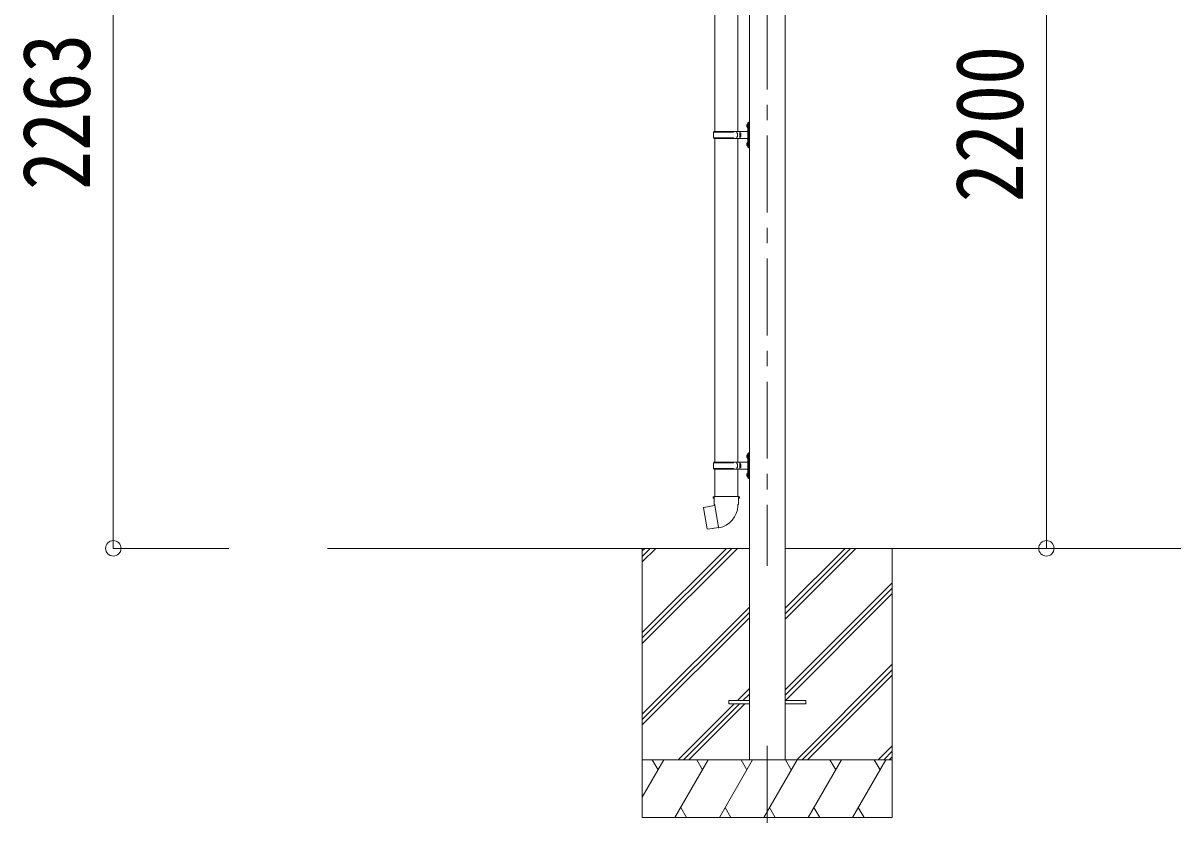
# Model space of a CAD drawing. Units: millimetres at full size, sheet at 1:40. Extents: x -11243 to 11243, y -7760 to 7760.
# Drawn here: x 1153 to 4143, y -5013 to -2904 of the extents above; entities that cross this region are included whole.
import ezdxf
from ezdxf.enums import TextEntityAlignment as Align

# ---------------------------------------------------------------- set-up
doc = ezdxf.new("R2010")
doc.units = ezdxf.units.MM
doc.header["$LTSCALE"] = 40
doc.header["$PDMODE"] = 32
doc.header["$PDSIZE"] = 40
doc.linetypes.add('CHAIN1', pattern=[8, 5, -1, 1, -1])
for name, color, linetype, lineweight in [('0-0_0', 7, 'Continuous', 9), ('0-1_本体', 5, 'CHAIN1', 9), ('0-3_ELV2', 4, 'Continuous', 9), ('0-6_OTH_LINE', 6, 'Continuous', 9), ('0-9_OUTLINE', 7, 'Continuous', 9)]:
    doc.layers.add(name, color=color, linetype=linetype, lineweight=lineweight)
doc.styles.add('ＭＳ ゴシック', font='')
doc.styles.get('ＭＳ ゴシック').set_extended_font_data('MS Gothic')

msp = doc.modelspace()

# ---------------------------------------------------------------- linework, layer by layer
at = {"layer": '0-0_0'}
for p, q in [((1944.44, -4269.81), (3041.56, -4269.81)), ((2763.06, -4269.81), (2763.06, -4969.81)), ((2763.06, -4488.79), (2982.04, -4269.81)), ((2763.06, -4502.93), (2996.19, -4269.81)), ((2763.06, -4517.07), (3010.33, -4269.81)), ((2763.06, -4304.94), (2798.2, -4269.81)), ((2763.06, -4290.8), (2784.05, -4269.81)), ((2763.06, -4276.66), (2769.91, -4269.81)), ((3134.56, -4453.94), (3318.7, -4269.81)), ((3134.56, -4439.8), (3304.55, -4269.81)), ((3134.56, -4425.66), (3290.41, -4269.81)), ((3134.56, -4269.81), (6141.56, -4269.81)), ((3413.06, -4269.81), (3413.06, -4969.81)), ((3134.56, -4637.79), (3413.06, -4359.29)), ((3134.56, -4651.93), (3413.06, -4373.43)), ((3135.33, -4665.31), (3413.06, -4387.57)), ((2763.06, -4700.92), (3041.56, -4422.42)), ((2763.06, -4715.06), (3041.56, -4436.56)), ((2763.06, -4729.2), (3041.56, -4450.7)), ((3164.67, -4819.81), (3413.06, -4571.42)), ((3178.81, -4819.81), (3413.06, -4585.56)), ((3192.96, -4819.81), (3413.06, -4599.7)), ((3010.81, -4665.31), (3041.56, -4634.55)), ((3024.95, -4665.31), (3041.56, -4648.69)), ((2856.31, -4819.81), (3001.81, -4674.31)), ((2870.45, -4819.81), (3015.95, -4674.31)), ((2884.59, -4819.81), (3030.09, -4674.31)), ((3376.81, -4819.81), (3413.06, -4783.55)), ((3390.95, -4819.81), (3413.06, -4797.69)), ((3405.09, -4819.81), (3413.06, -4811.84)), ((2763.06, -4819.81), (3413.06, -4819.81)), ((2763.06, -4917.06), (2819.21, -4819.81)), ((2804.21, -4845.79), (2789.21, -4819.81)), ((2848.08, -4969.81), (2934.68, -4819.81)), ((2919.68, -4845.79), (2904.68, -4819.81)), ((2963.55, -4969.81), (3050.15, -4819.81)), ((3035.15, -4845.79), (3020.15, -4819.81)), ((3079.02, -4969.81), (3165.62, -4819.81)), ((3150.62, -4845.79), (3135.62, -4819.81)), ((3194.49, -4969.81), (3281.09, -4819.81)), ((3266.09, -4845.79), (3251.09, -4819.81)), ((3309.96, -4969.81), (3396.56, -4819.81)), ((3366.56, -4819.81), (3381.56, -4845.79)), ((2863.08, -4943.83), (2878.08, -4969.81)), ((2978.55, -4943.83), (2993.55, -4969.81)), ((3094.02, -4943.83), (3109.02, -4969.81)), ((3209.49, -4943.83), (3224.49, -4969.81)), ((3324.96, -4943.83), (3339.96, -4969.81)), ((2763.06, -4969.81), (3413.06, -4969.81))]:
    msp.add_line(p, q, dxfattribs=at)
at = {"layer": '0-1_本体'}
for p, q in [((3088.06, -1916.39), (3088.06, -4315.67)), ((3088.06, -4783.68), (3088.06, -5012.68))]:
    msp.add_line(p, q, dxfattribs=at)
at = {"layer": '0-3_ELV2'}
for p, q in [((3041.56, -4819.81), (3041.56, -1947.54)), ((3134.56, -4819.81), (3134.56, -1947.54)), ((2988.06, -4665.31), (3041.56, -4665.31)), ((3188.06, -4665.31), (3134.56, -4665.31))]:
    msp.add_line(p, q, dxfattribs=at)
for points in [[(2988.06, -4665.31), (2988.06, -4674.31), (3041.56, -4674.31)], [(3188.06, -4665.31), (3188.06, -4674.31), (3134.56, -4674.31)]]:
    msp.add_lwpolyline(points, dxfattribs=at)
at = {"layer": '0-6_OTH_LINE'}
for p, q in [((1387.44, -4269.81), (1387.44, -2006.81)), ((3814.06, -4269.81), (3814.06, -2069.81)), ((1387.44, -4269.81), (1687.44, -4269.81)), ((3814.06, -4269.81), (3184.56, -4269.81))]:
    msp.add_line(p, q, dxfattribs=at)
for p in [(1387.44, -4269.81), (3814.06, -4269.81)]:
    msp.add_point(p, dxfattribs=at)
at = {"layer": '0-9_OUTLINE'}
for p, q in [((2951.58, -2343.86), (2951.58, -3185.84)), ((3011.58, -2343.86), (3011.58, -3185.84)), ((3035.27, -3168.69), (3037.31, -3169.69)), ((3036.54, -3166.69), (3037.17, -3166.69)), ((3036.54, -3166.69), (3036.54, -3174.99)), ((3037.17, -3166.69), (3037.57, -3167.09)), ((3037.31, -3169.69), (3037.92, -3170.84)), ((3037.57, -3162.84), (3040.57, -3161.34)), ((3037.57, -3162.84), (3037.57, -3226.84)), ((3040.57, -3161.34), (3040.57, -3228.34)), ((3040.57, -3161.34), (3041.57, -3161.34)), ((3041.57, -3161.34), (3041.57, -3228.34)), ((2948.6, -3187.84), (2998.93, -3187.84)), ((2949.6, -3185.84), (3035.6, -3185.84)), ((2949.6, -3185.84), (2949.6, -3187.84)), ((3008.6, -3185.84), (3008.6, -3190.34)), ((3008.6, -3190.34), (3010.6, -3190.34)), ((3008.6, -3203.84), (3008.6, -3199.34)), ((3008.6, -3199.34), (3010.6, -3199.34)), ((3010.6, -3190.34), (3010.6, -3199.34)), ((3016.57, -3185.84), (3016.57, -3203.84)), ((3016.57, -3190.34), (3019.57, -3190.34)), ((3016.57, -3199.34), (3019.57, -3199.34)), ((3019.57, -3190.34), (3019.57, -3199.34)), ((3036.54, -3174.99), (3037.17, -3174.99)), ((2948.6, -3201.84), (2998.93, -3201.84)), ((2949.6, -3203.84), (2949.6, -3201.84)), ((2949.6, -3203.84), (3035.6, -3203.84)), ((2951.58, -3203.84), (2951.58, -4045.81)), ((3011.58, -3203.84), (3011.58, -4045.81)), ((3035.27, -3216.69), (3037.31, -3217.69)), ((3036.54, -3214.69), (3037.17, -3214.69)), ((3036.54, -3214.69), (3036.54, -3222.99)), ((3036.54, -3222.99), (3037.17, -3222.99)), ((3037.17, -3214.69), (3037.17, -3222.99)), ((3037.17, -3214.69), (3037.57, -3215.09)), ((3037.17, -3222.99), (3037.57, -3222.59)), ((3037.31, -3217.69), (3037.92, -3218.84)), ((3037.57, -3226.84), (3040.57, -3228.34)), ((3040.57, -3228.34), (3041.57, -3228.34)), ((3035.27, -4028.66), (3037.31, -4029.66)), ((3036.54, -4026.66), (3037.17, -4026.66)), ((3036.54, -4026.66), (3036.54, -4034.96)), ((3036.54, -4034.96), (3037.17, -4034.96)), ((3037.17, -4026.66), (3037.57, -4027.06)), ((3037.31, -4029.66), (3037.92, -4030.81)), ((3037.57, -4022.81), (3040.57, -4021.31)), ((3037.57, -4022.81), (3037.57, -4086.81)), ((3040.57, -4021.31), (3040.57, -4088.31)), ((3040.57, -4021.31), (3041.57, -4021.31)), ((3041.57, -4021.31), (3041.57, -4088.31)), ((2948.6, -4047.81), (2998.93, -4047.81)), ((2948.6, -4061.81), (2998.93, -4061.81)), ((2949.6, -4045.81), (3035.6, -4045.81)), ((2949.6, -4045.81), (2949.6, -4047.81)), ((2949.6, -4063.81), (2949.6, -4061.81)), ((2949.6, -4063.81), (3035.6, -4063.81)), ((2951.59, -4063.81), (2951.59, -4134.81)), ((3008.6, -4045.81), (3008.6, -4050.31)), ((3008.6, -4050.31), (3010.6, -4050.31)), ((3008.6, -4063.81), (3008.6, -4059.31)), ((3008.6, -4059.31), (3010.6, -4059.31)), ((3010.6, -4050.31), (3010.6, -4059.31)), ((3011.59, -4063.81), (3011.59, -4134.81)), ((3016.57, -4045.81), (3016.57, -4063.81)), ((3016.57, -4050.31), (3019.57, -4050.31)), ((3016.57, -4059.31), (3019.57, -4059.31)), ((3019.57, -4050.31), (3019.57, -4059.31)), ((3035.27, -4076.66), (3037.31, -4077.66)), ((3036.54, -4074.66), (3037.17, -4074.66)), ((3036.54, -4074.66), (3036.54, -4082.96)), ((3036.54, -4082.96), (3037.17, -4082.96)), ((3037.17, -4074.66), (3037.17, -4082.96)), ((3037.17, -4074.66), (3037.57, -4075.06)), ((3037.17, -4082.96), (3037.57, -4082.56)), ((3037.31, -4077.66), (3037.92, -4078.81)), ((3037.57, -4086.81), (3040.57, -4088.31)), ((3040.57, -4088.31), (3041.57, -4088.31)), ((2949.89, -4134.81), (2947.74, -4135.59)), ((2947.74, -4135.59), (2947.74, -4139.21)), ((2947.74, -4139.21), (2949.98, -4140.02)), ((3013.59, -4134.81), (2949.89, -4134.81)), ((2949.89, -4134.81), (2950.24, -4154.81)), ((2950.24, -4154.81), (2951.59, -4156.81)), ((2951.4, -4157.01), (2951.4, -4157.71)), ((2951.59, -4156.81), (2951.56, -4156.81)), ((3011.93, -4156.75), (3011.86, -4158.91)), ((3013.24, -4154.81), (3011.93, -4156.75)), ((3013.59, -4134.81), (3013.24, -4154.81)), ((3015.74, -4139.21), (3013.5, -4140.02)), ((3013.59, -4134.81), (3015.74, -4135.59)), ((3015.72, -4135.59), (3015.72, -4139.21)), ((2923.28, -4163.26), (2922.47, -4164.43)), ((2922.47, -4164.43), (2932.09, -4218.99)), ((2951.15, -4158.01), (2923.28, -4163.26)), ((2936.02, -4160.65), (2935.81, -4160.9)), ((2961.51, -4215.3), (2951.37, -4157.83)), ((2961.81, -4216.07), (2961.57, -4215.4)), ((2946.12, -4217.9), (2945.84, -4217.74))]:
    msp.add_line(p, q, dxfattribs=at)
for points in [[(3037.17, -3166.69), (3037.17, -3174.99), (3037.57, -3174.59)], [(3035.27, -3172.98), (3037.31, -3171.99), (3037.92, -3170.84)], [(3035.27, -3220.98), (3037.31, -3219.99), (3037.92, -3218.84)], [(3035.27, -4032.95), (3037.31, -4031.96), (3037.92, -4030.81)], [(3037.17, -4026.66), (3037.17, -4034.96), (3037.57, -4034.56)], [(3035.27, -4080.95), (3037.31, -4079.96), (3037.92, -4078.81)], [(2938.27, -4160.44), (2937.99, -4160.28), (2936.02, -4160.65)], [(2961.24, -4215.21), (2933.25, -4219.81), (2932.09, -4218.99)], [(2948.3, -4217.34), (2948.09, -4217.57), (2946.12, -4217.9)]]:
    msp.add_lwpolyline(points, dxfattribs=at)
for centre, radius, start, end in [((3040.87, -3170.84), 6, 136.21765, 223.78235), ((2997.35, -3194.84), 49.25, 171.82876, 180.00002), ((2997.35, -3194.84), 49.25, 180.00002, 188.17127), ((2998.93, -3185.84), 2, 270, 359.99998), ((3035.57, -3183.84), 2, 270, 359.99998), ((2998.93, -3203.84), 2, 0.00005, 90.00004), ((3040.87, -3218.84), 6, 136.21765, 223.78235), ((3035.57, -3205.84), 2, 0.00005, 90.00004), ((3040.87, -4030.81), 6, 136.21765, 223.78235), ((2997.35, -4054.81), 49.25, 171.82876, 180.00002), ((2997.35, -4054.81), 49.25, 180.00002, 188.17127), ((2998.93, -4045.81), 2, 270, 359.99998), ((2998.93, -4063.81), 2, 0.00005, 90.00004), ((3035.57, -4043.81), 2, 270, 359.99998), ((3035.57, -4065.81), 2, 0.00005, 90.00004), ((3040.87, -4078.81), 6, 136.21765, 223.78235), ((2951.6, -4157.01), 0.2, 100, 180), ((2951.1, -4157.71), 0.3, 280.66842, 0), ((2951.59, -4156.81), 60.3, 279.96938, 358), ((2961.29, -4215.51), 0.3, 20, 99.33158), ((2962, -4216), 0.2, 200, 279.96938)]:
    msp.add_arc(centre, radius, start, end, dxfattribs=at)

# ---------------------------------------------------------------- texts
at = {"layer": '0-6_OTH_LINE', "color": 7, "style": 'ＭＳ ゴシック', "width": 0.85}
for s, p in [('2263', (1379.44, -3338.31)), ('2200', (3806.06, -3369.81))]:
    msp.add_text(s, height=176, rotation=90, dxfattribs=at).set_placement(p, align=Align.BOTTOM_LEFT)

doc.saveas('drawing.dxf')
